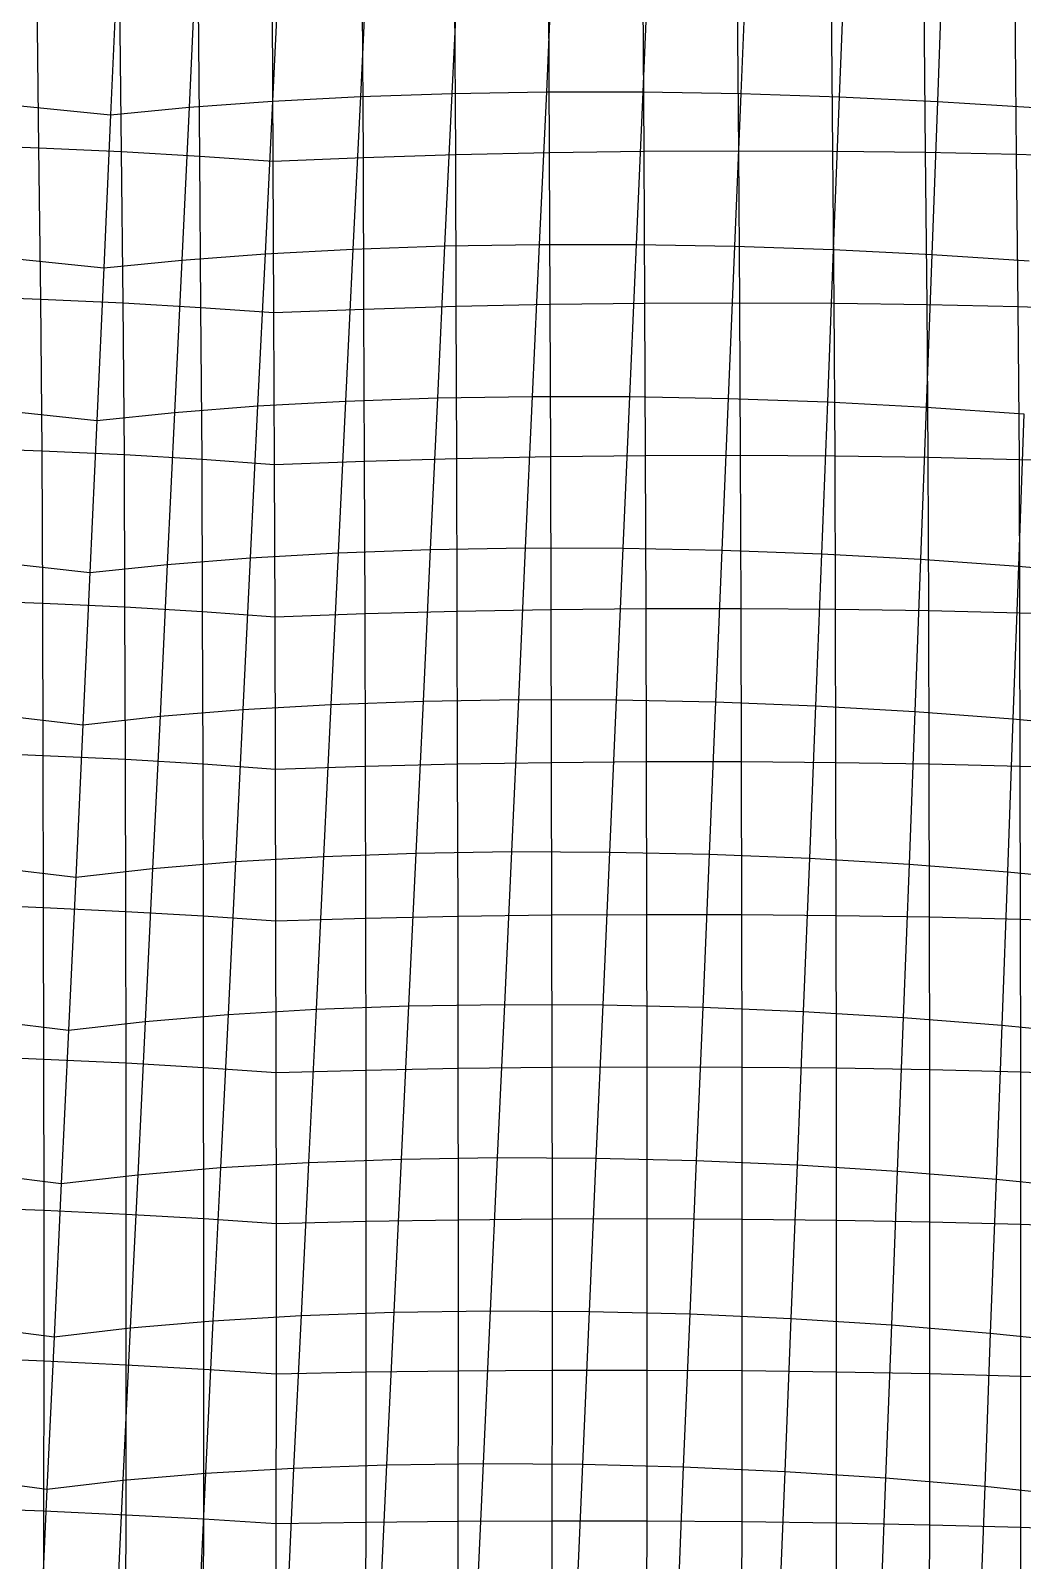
# Model space of a CAD drawing. Extents: x -429 to 429, y -1 to 209.
# Drawn here: x -101.71 to -79.73, y 107.02 to 140.9 of the extents above; entities that cross this region are included whole.
import ezdxf

# ---------------------------------------------------------------- set-up
doc = ezdxf.new("R2010")
doc.units = 0

msp = doc.modelspace()

# ---------------------------------------------------------------- linework, layer by layer
at = {"layer": 'default', "color": 5, "linetype": 'CONTINUOUS'}
for p, q in [((-96.184, 142.726, -2.515), (-96.348, 139.339, -3.15)), ((-94.237, 142.826, -3.49), (-94.401, 139.441, -4.143)), ((-92.213, 142.894, -4.293), (-92.373, 139.509, -4.96)), ((-90.127, 142.929, -4.918), (-90.282, 139.543, -5.594)), ((-87.996, 142.93, -5.361), (-88.143, 139.542, -6.041)), ((-85.835, 142.897, -5.618), (-85.974, 139.507, -6.297)), ((-83.662, 142.831, -5.687), (-83.793, 139.437, -6.359)), ((-81.494, 142.733, -5.567), (-81.617, 139.334, -6.228)), ((-99.786, 142.431, -0.083), (-99.937, 139.037, -0.67)), ((-99.786, 142.431, -0.083), (-99.937, 139.037, -0.67)), ((-98.038, 142.594, -1.377), (-98.198, 139.204, -1.989)), ((-98.198, 139.204, -1.989), (-96.348, 139.339, -3.15)), ((-96.348, 139.339, -3.15), (-96.514, 135.958, -3.791)), ((-96.348, 139.339, -3.15), (-94.401, 139.441, -4.143)), ((-94.401, 139.441, -4.143), (-94.567, 136.062, -4.804)), ((-94.401, 139.441, -4.143), (-92.373, 139.509, -4.96)), ((-92.373, 139.509, -4.96), (-92.536, 136.132, -5.636)), ((-92.373, 139.509, -4.96), (-90.282, 139.543, -5.594)), ((-90.282, 139.543, -5.594), (-90.438, 136.166, -6.281)), ((-90.282, 139.543, -5.594), (-88.143, 139.542, -6.041)), ((-88.143, 139.542, -6.041), (-88.291, 136.164, -6.732)), ((-88.143, 139.542, -6.041), (-85.974, 139.507, -6.297)), ((-85.974, 139.507, -6.297), (-86.113, 136.126, -6.986)), ((-85.974, 139.507, -6.297), (-83.793, 139.437, -6.359)), ((-83.793, 139.437, -6.359), (-83.923, 136.052, -7.042)), ((-83.793, 139.437, -6.359), (-81.617, 139.334, -6.228)), ((-81.617, 139.334, -6.228), (-81.74, 135.944, -6.898)), ((-81.617, 139.334, -6.228), (-79.464, 139.199, -5.904)), ((-102.009, 139.241, -1.275), (-99.937, 139.037, -0.67)), ((-99.937, 139.037, -0.67), (-100.089, 135.648, -1.261)), ((-99.937, 139.037, -0.67), (-100.089, 135.648, -1.261)), ((-99.937, 139.037, -0.67), (-98.198, 139.204, -1.989)), ((-98.198, 139.204, -1.989), (-98.36, 135.82, -2.607)), ((-98.36, 135.82, -2.607), (-96.514, 135.958, -3.791)), ((-96.514, 135.958, -3.791), (-96.679, 132.588, -4.431)), ((-96.514, 135.958, -3.791), (-94.567, 136.062, -4.804)), ((-94.567, 136.062, -4.804), (-94.732, 132.695, -5.461)), ((-94.567, 136.062, -4.804), (-92.536, 136.132, -5.636)), ((-92.536, 136.132, -5.636), (-92.697, 132.766, -6.306)), ((-92.536, 136.132, -5.636), (-90.438, 136.166, -6.281)), ((-90.438, 136.166, -6.281), (-90.593, 132.799, -6.959)), ((-90.438, 136.166, -6.281), (-88.291, 136.164, -6.732)), ((-88.291, 136.164, -6.732), (-88.439, 132.796, -7.415)), ((-88.291, 136.164, -6.732), (-86.113, 136.126, -6.986)), ((-86.113, 136.126, -6.986), (-86.252, 132.755, -7.668)), ((-86.113, 136.126, -6.986), (-83.923, 136.052, -7.042)), ((-83.923, 136.052, -7.042), (-84.054, 132.677, -7.718)), ((-83.923, 136.052, -7.042), (-81.74, 135.944, -6.898)), ((-81.74, 135.944, -6.898), (-81.863, 132.563, -7.563)), ((-81.74, 135.944, -6.898), (-79.581, 135.801, -6.555)), ((-102.161, 135.86, -1.894), (-100.089, 135.648, -1.261)), ((-100.089, 135.648, -1.261), (-100.242, 132.269, -1.856)), ((-100.089, 135.648, -1.261), (-100.242, 132.269, -1.856)), ((-100.089, 135.648, -1.261), (-98.36, 135.82, -2.607)), ((-98.36, 135.82, -2.607), (-98.521, 132.445, -3.226)), ((-98.521, 132.445, -3.226), (-96.679, 132.588, -4.431)), ((-96.679, 132.588, -4.431), (-96.844, 129.226, -5.075)), ((-96.679, 132.588, -4.431), (-94.732, 132.695, -5.461)), ((-94.732, 132.695, -5.461), (-94.896, 129.336, -6.121)), ((-94.732, 132.695, -5.461), (-92.697, 132.766, -6.306)), ((-92.697, 132.766, -6.306), (-92.858, 129.408, -6.979)), ((-92.697, 132.766, -6.306), (-90.593, 132.799, -6.959)), ((-90.593, 132.799, -6.959), (-90.748, 129.442, -7.641)), ((-90.593, 132.799, -6.959), (-88.439, 132.796, -7.415)), ((-88.439, 132.796, -7.415), (-88.586, 129.437, -8.1)), ((-88.439, 132.796, -7.415), (-86.252, 132.755, -7.668)), ((-86.252, 132.755, -7.668), (-86.392, 129.394, -8.353)), ((-86.252, 132.755, -7.668), (-84.054, 132.677, -7.718)), ((-84.054, 132.677, -7.718), (-84.186, 129.312, -8.396)), ((-84.054, 132.677, -7.718), (-81.863, 132.563, -7.563)), ((-81.863, 132.563, -7.563), (-81.988, 129.192, -8.231)), ((-81.863, 132.563, -7.563), (-79.699, 132.414, -7.204)), ((-102.313, 132.49, -2.514), (-100.242, 132.269, -1.856)), ((-100.242, 132.269, -1.856), (-100.396, 128.897, -2.459)), ((-100.242, 132.269, -1.856), (-100.396, 128.897, -2.459)), ((-100.242, 132.269, -1.856), (-98.521, 132.445, -3.226)), ((-98.521, 132.445, -3.226), (-98.682, 129.079, -3.851)), ((-79.699, 132.414, -7.204), (-79.819, 129.036, -7.858)), ((-102.468, 129.128, -3.14), (-100.396, 128.897, -2.459)), ((-98.682, 129.079, -3.851), (-96.844, 129.226, -5.075)), ((-96.844, 129.226, -5.075), (-97.005, 125.864, -5.716)), ((-96.844, 129.226, -5.075), (-94.896, 129.336, -6.121)), ((-94.896, 129.336, -6.121), (-95.056, 125.976, -6.772)), ((-94.896, 129.336, -6.121), (-92.858, 129.408, -6.979)), ((-92.858, 129.408, -6.979), (-93.014, 126.049, -7.638)), ((-92.858, 129.408, -6.979), (-90.748, 129.442, -7.641)), ((-90.748, 129.442, -7.641), (-90.9, 126.082, -8.305)), ((-90.748, 129.442, -7.641), (-88.586, 129.437, -8.1)), ((-88.586, 129.437, -8.1), (-88.732, 126.076, -8.767)), ((-88.586, 129.437, -8.1), (-86.392, 129.394, -8.353)), ((-86.392, 129.394, -8.353), (-86.531, 126.03, -9.02)), ((-86.392, 129.394, -8.353), (-84.186, 129.312, -8.396)), ((-84.186, 129.312, -8.396), (-84.318, 125.944, -9.06)), ((-84.186, 129.312, -8.396), (-81.988, 129.192, -8.231)), ((-81.988, 129.192, -8.231), (-82.115, 125.819, -8.889)), ((-81.988, 129.192, -8.231), (-79.819, 129.036, -7.858)), ((-100.396, 128.897, -2.459), (-100.551, 125.527, -3.073)), ((-100.396, 128.897, -2.459), (-100.551, 125.527, -3.073)), ((-100.396, 128.897, -2.459), (-98.682, 129.079, -3.851)), ((-98.682, 129.079, -3.851), (-98.842, 125.714, -4.479)), ((-79.819, 129.036, -7.858), (-79.942, 125.657, -8.506)), ((-79.819, 129.036, -7.858), (-77.699, 128.845, -7.281)), ((-93.014, 126.049, -7.638), (-90.9, 126.082, -8.305)), ((-90.9, 126.082, -8.305), (-91.056, 122.715, -8.991)), ((-90.9, 126.082, -8.305), (-88.732, 126.076, -8.767)), ((-88.732, 126.076, -8.767), (-88.881, 122.707, -9.456)), ((-88.732, 126.076, -8.767), (-86.531, 126.03, -9.02)), ((-102.625, 125.766, -3.767), (-100.551, 125.527, -3.073)), ((-98.842, 125.714, -4.479), (-97.005, 125.864, -5.716)), ((-97.005, 125.864, -5.716), (-97.17, 122.494, -6.372)), ((-97.005, 125.864, -5.716), (-95.056, 125.976, -6.772)), ((-95.056, 125.976, -6.772), (-95.22, 122.608, -7.441)), ((-95.056, 125.976, -6.772), (-93.014, 126.049, -7.638)), ((-93.014, 126.049, -7.638), (-93.176, 122.682, -8.317)), ((-86.531, 126.03, -9.02), (-86.673, 122.658, -9.708)), ((-86.531, 126.03, -9.02), (-84.318, 125.944, -9.06)), ((-84.318, 125.944, -9.06), (-84.454, 122.568, -9.745)), ((-84.318, 125.944, -9.06), (-82.115, 125.819, -8.889)), ((-82.115, 125.819, -8.889), (-82.244, 122.438, -9.565)), ((-82.115, 125.819, -8.889), (-79.942, 125.657, -8.506)), ((-100.551, 125.527, -3.073), (-100.709, 122.15, -3.697)), ((-100.551, 125.527, -3.073), (-100.709, 122.15, -3.697)), ((-100.551, 125.527, -3.073), (-98.842, 125.714, -4.479)), ((-98.842, 125.714, -4.479), (-99.006, 122.34, -5.12)), ((-79.942, 125.657, -8.506), (-80.066, 122.27, -9.172)), ((-79.942, 125.657, -8.506), (-77.819, 125.459, -7.917)), ((-95.22, 122.608, -7.441), (-93.176, 122.682, -8.317)), ((-93.176, 122.682, -8.317), (-93.335, 119.298, -8.995)), ((-93.176, 122.682, -8.317), (-91.056, 122.715, -8.991)), ((-91.056, 122.715, -8.991), (-91.211, 119.331, -9.675)), ((-91.056, 122.715, -8.991), (-88.881, 122.707, -9.456)), ((-88.881, 122.707, -9.456), (-89.03, 119.321, -10.143)), ((-88.881, 122.707, -9.456), (-86.673, 122.658, -9.708)), ((-102.784, 122.397, -4.409), (-100.709, 122.15, -3.697)), ((-100.709, 122.15, -3.697), (-99.006, 122.34, -5.12)), ((-99.006, 122.34, -5.12), (-99.169, 118.954, -5.767)), ((-99.006, 122.34, -5.12), (-97.17, 122.494, -6.372)), ((-97.17, 122.494, -6.372), (-97.335, 119.109, -7.032)), ((-97.17, 122.494, -6.372), (-95.22, 122.608, -7.441)), ((-95.22, 122.608, -7.441), (-95.384, 119.224, -8.111)), ((-86.673, 122.658, -9.708), (-86.816, 119.269, -10.395)), ((-86.673, 122.658, -9.708), (-84.454, 122.568, -9.745)), ((-84.454, 122.568, -9.745), (-84.59, 119.176, -10.428)), ((-84.454, 122.568, -9.745), (-82.244, 122.438, -9.565)), ((-82.244, 122.438, -9.565), (-82.374, 119.042, -10.242)), ((-82.244, 122.438, -9.565), (-80.066, 122.27, -9.172)), ((-100.709, 122.15, -3.697), (-100.869, 118.761, -4.329)), ((-100.709, 122.15, -3.697), (-100.869, 118.761, -4.329)), ((-80.066, 122.27, -9.172), (-80.191, 118.869, -9.84)), ((-80.066, 122.27, -9.172), (-77.94, 122.066, -8.568)), ((-95.384, 119.224, -8.111), (-93.335, 119.298, -8.995)), ((-93.335, 119.298, -8.995), (-93.499, 115.906, -9.688)), ((-93.335, 119.298, -8.995), (-91.211, 119.331, -9.675)), ((-91.211, 119.331, -9.675), (-91.369, 115.937, -10.374)), ((-91.211, 119.331, -9.675), (-89.03, 119.321, -10.143)), ((-89.03, 119.321, -10.143), (-89.182, 115.926, -10.845)), ((-89.03, 119.321, -10.143), (-86.816, 119.269, -10.395)), ((-102.945, 119.015, -5.056), (-100.869, 118.761, -4.329)), ((-100.869, 118.761, -4.329), (-99.169, 118.954, -5.767)), ((-99.169, 118.954, -5.767), (-99.335, 115.559, -6.422)), ((-99.169, 118.954, -5.767), (-97.335, 119.109, -7.032)), ((-97.335, 119.109, -7.032), (-97.503, 115.716, -7.702)), ((-97.335, 119.109, -7.032), (-95.384, 119.224, -8.111)), ((-95.384, 119.224, -8.111), (-95.551, 115.832, -8.794)), ((-86.816, 119.269, -10.395), (-86.96, 115.871, -11.097)), ((-86.816, 119.269, -10.395), (-84.59, 119.176, -10.428)), ((-84.59, 119.176, -10.428), (-84.727, 115.775, -11.126)), ((-84.59, 119.176, -10.428), (-82.374, 119.042, -10.242)), ((-82.374, 119.042, -10.242), (-82.505, 115.637, -10.933)), ((-82.374, 119.042, -10.242), (-80.191, 118.869, -9.84)), ((-100.869, 118.761, -4.329), (-101.029, 115.364, -4.967)), ((-100.869, 118.761, -4.329), (-101.029, 115.364, -4.967)), ((-80.191, 118.869, -9.84), (-80.318, 115.459, -10.519)), ((-80.191, 118.869, -9.84), (-78.063, 118.659, -9.224)), ((-95.551, 115.832, -8.794), (-93.499, 115.906, -9.688)), ((-93.499, 115.906, -9.688), (-93.663, 112.514, -10.38)), ((-93.499, 115.906, -9.688), (-91.369, 115.937, -10.374)), ((-91.369, 115.937, -10.374), (-91.528, 112.544, -11.073)), ((-91.369, 115.937, -10.374), (-89.182, 115.926, -10.845)), ((-89.182, 115.926, -10.845), (-89.334, 112.531, -11.547)), ((-89.182, 115.926, -10.845), (-86.96, 115.871, -11.097)), ((-103.106, 115.624, -5.711), (-101.029, 115.364, -4.967)), ((-101.029, 115.364, -4.967), (-99.335, 115.559, -6.422)), ((-99.335, 115.559, -6.422), (-99.501, 112.168, -7.076)), ((-99.335, 115.559, -6.422), (-97.503, 115.716, -7.702)), ((-97.503, 115.716, -7.702), (-97.671, 112.325, -8.371)), ((-97.503, 115.716, -7.702), (-95.551, 115.832, -8.794)), ((-95.551, 115.832, -8.794), (-95.718, 112.441, -9.476)), ((-86.96, 115.871, -11.097), (-87.105, 112.474, -11.798)), ((-86.96, 115.871, -11.097), (-84.727, 115.775, -11.126)), ((-84.727, 115.775, -11.126), (-84.865, 112.374, -11.824)), ((-84.727, 115.775, -11.126), (-82.505, 115.637, -10.933)), ((-82.505, 115.637, -10.933), (-82.636, 112.233, -11.622)), ((-82.505, 115.637, -10.933), (-80.318, 115.459, -10.519)), ((-101.029, 115.364, -4.967), (-101.189, 111.971, -5.604)), ((-101.029, 115.364, -4.967), (-101.189, 111.971, -5.604)), ((-80.318, 115.459, -10.519), (-80.444, 112.051, -11.197)), ((-80.318, 115.459, -10.519), (-78.186, 115.243, -9.889)), ((-95.718, 112.441, -9.476), (-93.663, 112.514, -10.38)), ((-93.663, 112.514, -10.38), (-93.823, 109.134, -11.056)), ((-93.663, 112.514, -10.38), (-91.528, 112.544, -11.073)), ((-91.528, 112.544, -11.073), (-91.682, 109.163, -11.754)), ((-91.528, 112.544, -11.073), (-89.334, 112.531, -11.547)), ((-89.334, 112.531, -11.547), (-89.483, 109.147, -12.232)), ((-89.334, 112.531, -11.547), (-87.105, 112.474, -11.798)), ((-103.268, 112.236, -6.365), (-101.189, 111.971, -5.604)), ((-101.189, 111.971, -5.604), (-99.501, 112.168, -7.076)), ((-99.501, 112.168, -7.076), (-99.664, 108.792, -7.72)), ((-99.501, 112.168, -7.076), (-97.671, 112.325, -8.371)), ((-97.671, 112.325, -8.371), (-97.835, 108.948, -9.028)), ((-97.671, 112.325, -8.371), (-95.718, 112.441, -9.476)), ((-95.718, 112.441, -9.476), (-95.881, 109.062, -10.144)), ((-87.105, 112.474, -11.798), (-87.247, 109.088, -12.483)), ((-87.105, 112.474, -11.798), (-84.865, 112.374, -11.824)), ((-84.865, 112.374, -11.824), (-85.001, 108.986, -12.504)), ((-84.865, 112.374, -11.824), (-82.636, 112.233, -11.622)), ((-82.636, 112.233, -11.622), (-82.767, 108.842, -12.297)), ((-82.636, 112.233, -11.622), (-80.444, 112.051, -11.197)), ((-101.189, 111.971, -5.604), (-101.348, 108.596, -6.234)), ((-101.189, 111.971, -5.604), (-101.348, 108.596, -6.234)), ((-80.444, 112.051, -11.197), (-80.569, 108.658, -11.863)), ((-80.444, 112.051, -11.197), (-78.309, 111.831, -10.552)), ((-95.881, 109.062, -10.144), (-93.823, 109.134, -11.056)), ((-93.823, 109.134, -11.056), (-93.978, 105.772, -11.713)), ((-93.823, 109.134, -11.056), (-91.682, 109.163, -11.754)), ((-91.682, 109.163, -11.754), (-91.833, 105.798, -12.416)), ((-91.682, 109.163, -11.754), (-89.483, 109.147, -12.232)), ((-89.483, 109.147, -12.232), (-89.628, 105.78, -12.896)), ((-89.483, 109.147, -12.232), (-87.247, 109.088, -12.483)), ((-103.428, 108.864, -7.009), (-101.348, 108.596, -6.234)), ((-101.348, 108.596, -6.234), (-99.664, 108.792, -7.72)), ((-99.664, 108.792, -7.72), (-99.824, 105.436, -8.351)), ((-99.664, 108.792, -7.72), (-97.835, 108.948, -9.028)), ((-97.835, 108.948, -9.028), (-97.995, 105.59, -9.669)), ((-97.835, 108.948, -9.028), (-95.881, 109.062, -10.144)), ((-95.881, 109.062, -10.144), (-96.039, 105.702, -10.794)), ((-87.247, 109.088, -12.483), (-87.387, 105.719, -13.146)), ((-87.247, 109.088, -12.483), (-85.001, 108.986, -12.504)), ((-85.001, 108.986, -12.504), (-85.135, 105.615, -13.166)), ((-85.001, 108.986, -12.504), (-82.767, 108.842, -12.297)), ((-82.767, 108.842, -12.297), (-82.896, 105.469, -12.954)), ((-82.767, 108.842, -12.297), (-80.569, 108.658, -11.863)), ((-101.348, 108.596, -6.234), (-101.505, 105.243, -6.853)), ((-101.348, 108.596, -6.234), (-101.505, 105.243, -6.853)), ((-80.569, 108.658, -11.863), (-80.694, 105.283, -12.512)), ((-80.569, 108.658, -11.863), (-78.432, 108.435, -11.206))]:
    msp.add_line(p, q, dxfattribs=at)
at = {"layer": 'default', "color": 3, "linetype": 'CONTINUOUS'}
for p, q in [((-101.524, 138.307, 22.764), (-101.563, 141.65, 22.365)), ((-99.697, 138.224, 21.77), (-99.733, 141.568, 21.385)), ((-97.963, 138.124, 20.625), (-97.992, 141.469, 20.257)), ((-96.333, 138.009, 19.337), (-96.352, 141.355, 18.987)), ((-96.333, 138.009, 19.337), (-96.352, 141.355, 18.987)), ((-94.336, 138.091, 19.981), (-94.352, 141.44, 19.609)), ((-92.291, 138.155, 20.453), (-92.307, 141.508, 20.062)), ((-90.213, 138.202, 20.749), (-90.23, 141.558, 20.344)), ((-88.117, 138.231, 20.868), (-88.138, 141.589, 20.453)), ((-86.019, 138.241, 20.808), (-86.043, 141.602, 20.387)), ((-83.934, 138.233, 20.571), (-83.962, 141.597, 20.147)), ((-81.877, 138.207, 20.157), (-81.908, 141.572, 19.736)), ((-79.862, 138.163, 19.569), (-79.895, 141.53, 19.155)), ((-103.43, 138.373, 23.598), (-101.524, 138.307, 22.764)), ((-101.524, 138.307, 22.764), (-99.697, 138.224, 21.77)), ((-101.486, 134.956, 23.154), (-101.524, 138.307, 22.764)), ((-99.697, 138.224, 21.77), (-97.963, 138.124, 20.625)), ((-99.662, 134.872, 22.146), (-99.697, 138.224, 21.77)), ((-97.963, 138.124, 20.625), (-96.333, 138.009, 19.337)), ((-97.935, 134.771, 20.983), (-97.963, 138.124, 20.625)), ((-96.333, 138.009, 19.337), (-94.336, 138.091, 19.981)), ((-96.317, 134.656, 19.674), (-96.333, 138.009, 19.337)), ((-96.317, 134.656, 19.674), (-96.333, 138.009, 19.337)), ((-94.336, 138.091, 19.981), (-92.291, 138.155, 20.453)), ((-94.323, 134.734, 20.342), (-94.336, 138.091, 19.981)), ((-92.291, 138.155, 20.453), (-90.213, 138.202, 20.749)), ((-92.278, 134.795, 20.834), (-92.291, 138.155, 20.453)), ((-90.213, 138.202, 20.749), (-88.117, 138.231, 20.868)), ((-90.198, 134.839, 21.146), (-90.213, 138.202, 20.749)), ((-88.117, 138.231, 20.868), (-86.019, 138.241, 20.808)), ((-88.099, 134.865, 21.277), (-88.117, 138.231, 20.868)), ((-86.019, 138.241, 20.808), (-83.934, 138.233, 20.571)), ((-85.997, 134.873, 21.224), (-86.019, 138.241, 20.808)), ((-83.934, 138.233, 20.571), (-81.877, 138.207, 20.157)), ((-83.907, 134.863, 20.988), (-83.934, 138.233, 20.571)), ((-81.877, 138.207, 20.157), (-79.862, 138.163, 19.569)), ((-81.846, 134.835, 20.572), (-81.877, 138.207, 20.157)), ((-79.862, 138.163, 19.569), (-77.906, 138.101, 18.813)), ((-79.829, 134.79, 19.977), (-79.862, 138.163, 19.569)), ((-103.391, 135.024, 24), (-101.486, 134.956, 23.154)), ((-101.486, 134.956, 23.154), (-99.662, 134.872, 22.146)), ((-101.452, 131.595, 23.524), (-101.486, 134.956, 23.154)), ((-99.662, 134.872, 22.146), (-97.935, 134.771, 20.983)), ((-99.632, 131.509, 22.503), (-99.662, 134.872, 22.146)), ((-88.099, 134.865, 21.277), (-85.997, 134.873, 21.224)), ((-85.997, 134.873, 21.224), (-83.907, 134.863, 20.988)), ((-85.977, 131.494, 21.615), (-85.997, 134.873, 21.224)), ((-97.935, 134.771, 20.983), (-96.317, 134.656, 19.674)), ((-97.911, 131.408, 21.325), (-97.935, 134.771, 20.983)), ((-96.317, 134.656, 19.674), (-94.323, 134.734, 20.342)), ((-96.303, 131.292, 19.998), (-96.317, 134.656, 19.674)), ((-96.303, 131.292, 19.998), (-96.317, 134.656, 19.674)), ((-94.323, 134.734, 20.342), (-92.278, 134.795, 20.834)), ((-94.312, 131.367, 20.687), (-94.323, 134.734, 20.342)), ((-92.278, 134.795, 20.834), (-90.198, 134.839, 21.146)), ((-92.268, 131.425, 21.196), (-92.278, 134.795, 20.834)), ((-90.198, 134.839, 21.146), (-88.099, 134.865, 21.277)), ((-90.186, 131.465, 21.523), (-90.198, 134.839, 21.146)), ((-88.084, 131.489, 21.663), (-88.099, 134.865, 21.277)), ((-83.907, 134.863, 20.988), (-81.846, 134.835, 20.572)), ((-83.883, 131.482, 21.382), (-83.907, 134.863, 20.988)), ((-81.846, 134.835, 20.572), (-79.829, 134.79, 19.977)), ((-81.819, 131.452, 20.963), (-81.846, 134.835, 20.572)), ((-79.829, 134.79, 19.977), (-77.873, 134.727, 19.21)), ((-79.801, 131.405, 20.362), (-79.829, 134.79, 19.977)), ((-103.357, 131.665, 24.38), (-101.452, 131.595, 23.524)), ((-101.452, 131.595, 23.524), (-99.632, 131.509, 22.503)), ((-101.439, 128.222, 23.837), (-101.452, 131.595, 23.524)), ((-99.632, 131.509, 22.503), (-97.911, 131.408, 21.325)), ((-99.62, 128.136, 22.817), (-99.632, 131.509, 22.503)), ((-90.186, 131.465, 21.523), (-88.084, 131.489, 21.663)), ((-88.084, 131.489, 21.663), (-85.977, 131.494, 21.615)), ((-88.072, 128.1, 21.978), (-88.084, 131.489, 21.663)), ((-85.977, 131.494, 21.615), (-83.883, 131.482, 21.382)), ((-85.966, 128.102, 21.931), (-85.977, 131.494, 21.615)), ((-83.883, 131.482, 21.382), (-81.819, 131.452, 20.963)), ((-83.872, 128.088, 21.698), (-83.883, 131.482, 21.382)), ((-97.911, 131.408, 21.325), (-96.303, 131.292, 19.998)), ((-97.899, 128.035, 21.638), (-97.911, 131.408, 21.325)), ((-96.303, 131.292, 19.998), (-94.312, 131.367, 20.687)), ((-96.291, 127.92, 20.311), (-96.303, 131.292, 19.998)), ((-96.291, 127.92, 20.311), (-96.303, 131.292, 19.998)), ((-94.312, 131.367, 20.687), (-92.268, 131.425, 21.196)), ((-94.3, 127.989, 21.001), (-94.312, 131.367, 20.687)), ((-92.268, 131.425, 21.196), (-90.186, 131.465, 21.523)), ((-92.256, 128.043, 21.511), (-92.268, 131.425, 21.196)), ((-90.175, 128.08, 21.838), (-90.186, 131.465, 21.523)), ((-81.819, 131.452, 20.963), (-79.801, 131.405, 20.362)), ((-81.808, 128.056, 21.279), (-81.819, 131.452, 20.963)), ((-79.801, 131.405, 20.362), (-77.844, 131.341, 19.585)), ((-79.79, 128.008, 20.679), (-79.801, 131.405, 20.362)), ((-103.344, 128.293, 24.692), (-101.439, 128.222, 23.837)), ((-101.439, 128.222, 23.837), (-99.62, 128.136, 22.817)), ((-101.429, 124.848, 24.141), (-101.439, 128.222, 23.837)), ((-99.62, 128.136, 22.817), (-97.899, 128.035, 21.638)), ((-99.609, 124.761, 23.12), (-99.62, 128.136, 22.817)), ((-90.175, 128.08, 21.838), (-88.072, 128.1, 21.978)), ((-88.072, 128.1, 21.978), (-85.966, 128.102, 21.931)), ((-88.063, 124.709, 22.284), (-88.072, 128.1, 21.978)), ((-85.966, 128.102, 21.931), (-83.872, 128.088, 21.698)), ((-85.957, 124.709, 22.237), (-85.966, 128.102, 21.931)), ((-97.899, 128.035, 21.638), (-96.291, 127.92, 20.311)), ((-97.889, 124.66, 21.942), (-97.899, 128.035, 21.638)), ((-96.291, 127.92, 20.311), (-94.3, 127.989, 21.001)), ((-96.281, 124.545, 20.615), (-96.291, 127.92, 20.311)), ((-96.281, 124.545, 20.615), (-96.291, 127.92, 20.311)), ((-94.3, 127.989, 21.001), (-92.256, 128.043, 21.511)), ((-94.291, 124.61, 21.305), (-94.3, 127.989, 21.001)), ((-92.256, 128.043, 21.511), (-90.175, 128.08, 21.838)), ((-92.247, 124.66, 21.816), (-92.256, 128.043, 21.511)), ((-90.165, 124.693, 22.143), (-90.175, 128.08, 21.838)), ((-83.872, 128.088, 21.698), (-81.808, 128.056, 21.279)), ((-83.864, 124.692, 22.004), (-83.872, 128.088, 21.698)), ((-81.808, 128.056, 21.279), (-79.79, 128.008, 20.679)), ((-81.8, 124.659, 21.586), (-81.808, 128.056, 21.279)), ((-79.79, 128.008, 20.679), (-77.834, 127.943, 19.902)), ((-79.782, 124.609, 20.986), (-79.79, 128.008, 20.679)), ((-103.333, 124.92, 24.995), (-101.429, 124.848, 24.141)), ((-101.429, 124.848, 24.141), (-99.609, 124.761, 23.12)), ((-101.421, 121.48, 24.433), (-101.429, 124.848, 24.141)), ((-99.609, 124.761, 23.12), (-97.889, 124.66, 21.942)), ((-99.601, 121.393, 23.412), (-99.609, 124.761, 23.12)), ((-90.165, 124.693, 22.143), (-88.063, 124.709, 22.284)), ((-88.063, 124.709, 22.284), (-85.957, 124.709, 22.237)), ((-88.056, 121.325, 22.578), (-88.063, 124.709, 22.284)), ((-85.957, 124.709, 22.237), (-83.864, 124.692, 22.004)), ((-85.95, 121.322, 22.532), (-85.957, 124.709, 22.237)), ((-97.889, 124.66, 21.942), (-96.281, 124.545, 20.615)), ((-97.881, 121.292, 22.234), (-97.889, 124.66, 21.942)), ((-96.281, 124.545, 20.615), (-94.291, 124.61, 21.305)), ((-96.273, 121.179, 20.907), (-96.281, 124.545, 20.615)), ((-96.273, 121.179, 20.907), (-96.281, 124.545, 20.615)), ((-94.291, 124.61, 21.305), (-92.247, 124.66, 21.816)), ((-94.283, 121.239, 21.598), (-94.291, 124.61, 21.305)), ((-92.247, 124.66, 21.816), (-90.165, 124.693, 22.143)), ((-92.239, 121.283, 22.109), (-92.247, 124.66, 21.816)), ((-90.158, 121.312, 22.437), (-90.165, 124.693, 22.143)), ((-83.864, 124.692, 22.004), (-81.8, 124.659, 21.586)), ((-83.857, 121.303, 22.299), (-83.864, 124.692, 22.004)), ((-81.8, 124.659, 21.586), (-79.782, 124.609, 20.986)), ((-81.793, 121.268, 21.881), (-81.8, 124.659, 21.586)), ((-79.782, 124.609, 20.986), (-77.826, 124.544, 20.209)), ((-79.775, 121.217, 21.282), (-79.782, 124.609, 20.986)), ((-103.325, 121.553, 25.287), (-101.421, 121.48, 24.433)), ((-101.421, 121.48, 24.433), (-99.601, 121.393, 23.412)), ((-101.415, 118.122, 24.711), (-101.421, 121.48, 24.433)), ((-99.601, 121.393, 23.412), (-97.881, 121.292, 22.234)), ((-99.595, 118.035, 23.691), (-99.601, 121.393, 23.412)), ((-90.158, 121.312, 22.437), (-88.056, 121.325, 22.578)), ((-88.056, 121.325, 22.578), (-85.95, 121.322, 22.532)), ((-88.051, 117.95, 22.859), (-88.056, 121.325, 22.578)), ((-85.95, 121.322, 22.532), (-83.857, 121.303, 22.299)), ((-85.945, 117.944, 22.813), (-85.95, 121.322, 22.532)), ((-97.881, 121.292, 22.234), (-96.273, 121.179, 20.907)), ((-97.875, 117.935, 22.513), (-97.881, 121.292, 22.234)), ((-96.273, 121.179, 20.907), (-94.283, 121.239, 21.598)), ((-96.267, 117.824, 21.186), (-96.273, 121.179, 20.907)), ((-96.267, 117.824, 21.186), (-96.273, 121.179, 20.907)), ((-94.283, 121.239, 21.598), (-92.239, 121.283, 22.109)), ((-94.277, 117.878, 21.877), (-94.283, 121.239, 21.598)), ((-92.239, 121.283, 22.109), (-90.158, 121.312, 22.437)), ((-92.233, 117.917, 22.389), (-92.239, 121.283, 22.109)), ((-90.152, 117.941, 22.717), (-90.158, 121.312, 22.437)), ((-83.857, 121.303, 22.299), (-81.793, 121.268, 21.881)), ((-83.852, 117.923, 22.581), (-83.857, 121.303, 22.299)), ((-81.793, 121.268, 21.881), (-79.775, 121.217, 21.282)), ((-81.788, 117.886, 22.163), (-81.793, 121.268, 21.881)), ((-79.775, 121.217, 21.282), (-77.819, 121.152, 20.505)), ((-79.77, 117.835, 21.564), (-79.775, 121.217, 21.282)), ((-103.319, 118.195, 25.566), (-101.415, 118.122, 24.711)), ((-101.415, 118.122, 24.711), (-99.595, 118.035, 23.691)), ((-101.412, 114.774, 24.975), (-101.415, 118.122, 24.711)), ((-99.595, 118.035, 23.691), (-97.875, 117.935, 22.513)), ((-99.592, 114.687, 23.954), (-99.595, 118.035, 23.691)), ((-97.875, 117.935, 22.513), (-96.267, 117.824, 21.186)), ((-97.872, 114.589, 22.776), (-97.875, 117.935, 22.513)), ((-92.233, 117.917, 22.389), (-90.152, 117.941, 22.717)), ((-90.152, 117.941, 22.717), (-88.051, 117.95, 22.859)), ((-90.149, 114.581, 22.982), (-90.152, 117.941, 22.717)), ((-88.051, 117.95, 22.859), (-85.945, 117.944, 22.813)), ((-88.048, 114.586, 23.124), (-88.051, 117.95, 22.859)), ((-85.945, 117.944, 22.813), (-83.852, 117.923, 22.581)), ((-85.942, 114.576, 23.079), (-85.945, 117.944, 22.813)), ((-96.267, 117.824, 21.186), (-94.277, 117.878, 21.877)), ((-96.264, 114.48, 21.45), (-96.267, 117.824, 21.186)), ((-96.264, 114.48, 21.45), (-96.267, 117.824, 21.186)), ((-94.277, 117.878, 21.877), (-92.233, 117.917, 22.389)), ((-94.274, 114.527, 22.141), (-94.277, 117.878, 21.877)), ((-92.23, 114.561, 22.653), (-92.233, 117.917, 22.389)), ((-83.852, 117.923, 22.581), (-81.788, 117.886, 22.163)), ((-83.849, 114.552, 22.847), (-83.852, 117.923, 22.581)), ((-81.788, 117.886, 22.163), (-79.77, 117.835, 21.564)), ((-81.785, 114.514, 22.429), (-81.788, 117.886, 22.163)), ((-79.77, 117.835, 21.564), (-77.814, 117.769, 20.787)), ((-79.767, 114.462, 21.83), (-79.77, 117.835, 21.564)), ((-103.316, 114.848, 25.829), (-101.412, 114.774, 24.975)), ((-101.412, 114.774, 24.975), (-99.592, 114.687, 23.954)), ((-101.412, 111.437, 25.222), (-101.412, 114.774, 24.975)), ((-99.592, 114.687, 23.954), (-97.872, 114.589, 22.776)), ((-99.592, 111.351, 24.202), (-99.592, 114.687, 23.954)), ((-97.872, 114.589, 22.776), (-96.264, 114.48, 21.45)), ((-97.871, 111.254, 23.024), (-97.872, 114.589, 22.776)), ((-94.274, 114.527, 22.141), (-92.23, 114.561, 22.653)), ((-92.23, 114.561, 22.653), (-90.149, 114.581, 22.982)), ((-92.23, 111.217, 22.902), (-92.23, 114.561, 22.653)), ((-90.149, 114.581, 22.982), (-88.048, 114.586, 23.124)), ((-90.149, 111.231, 23.231), (-90.149, 114.581, 22.982)), ((-88.048, 114.586, 23.124), (-85.942, 114.576, 23.079)), ((-88.047, 111.232, 23.374), (-88.048, 114.586, 23.124)), ((-85.942, 114.576, 23.079), (-83.849, 114.552, 22.847)), ((-85.942, 111.219, 23.329), (-85.942, 114.576, 23.079)), ((-83.849, 114.552, 22.847), (-81.785, 114.514, 22.429)), ((-83.849, 111.193, 23.097), (-83.849, 114.552, 22.847)), ((-96.264, 114.48, 21.45), (-94.274, 114.527, 22.141)), ((-96.264, 111.148, 21.697), (-96.264, 114.48, 21.45)), ((-96.264, 111.148, 21.697), (-96.264, 114.48, 21.45)), ((-94.274, 111.189, 22.389), (-94.274, 114.527, 22.141)), ((-81.785, 114.514, 22.429), (-79.767, 114.462, 21.83)), ((-81.785, 111.153, 22.68), (-81.785, 114.514, 22.429)), ((-79.767, 114.462, 21.83), (-77.812, 114.397, 21.054)), ((-79.767, 111.1, 22.08), (-79.767, 114.462, 21.83)), ((-103.316, 111.511, 26.076), (-101.412, 111.437, 25.222)), ((-101.415, 108.113, 25.451), (-101.412, 111.437, 25.222)), ((-101.412, 111.437, 25.222), (-99.592, 111.351, 24.202)), ((-99.595, 108.028, 24.431), (-99.592, 111.351, 24.202)), ((-99.592, 111.351, 24.202), (-97.871, 111.254, 23.024)), ((-97.874, 107.933, 23.253), (-97.871, 111.254, 23.024)), ((-97.871, 111.254, 23.024), (-96.264, 111.148, 21.697)), ((-96.266, 107.83, 21.926), (-96.264, 111.148, 21.697)), ((-96.266, 107.83, 21.926), (-96.264, 111.148, 21.697)), ((-96.264, 111.148, 21.697), (-94.274, 111.189, 22.389)), ((-94.276, 107.864, 22.619), (-94.274, 111.189, 22.389)), ((-94.274, 111.189, 22.389), (-92.23, 111.217, 22.902)), ((-92.233, 107.885, 23.132), (-92.23, 111.217, 22.902)), ((-92.23, 111.217, 22.902), (-90.149, 111.231, 23.231)), ((-90.152, 107.894, 23.462), (-90.149, 111.231, 23.231)), ((-90.149, 111.231, 23.231), (-88.047, 111.232, 23.374)), ((-88.05, 107.891, 23.605), (-88.047, 111.232, 23.374)), ((-88.047, 111.232, 23.374), (-85.942, 111.219, 23.329)), ((-85.944, 107.874, 23.56), (-85.942, 111.219, 23.329)), ((-85.942, 111.219, 23.329), (-83.849, 111.193, 23.097)), ((-83.851, 107.846, 23.329), (-83.849, 111.193, 23.097)), ((-83.849, 111.193, 23.097), (-81.785, 111.153, 22.68)), ((-81.787, 107.804, 22.912), (-81.785, 111.153, 22.68)), ((-81.785, 111.153, 22.68), (-79.767, 111.1, 22.08)), ((-79.769, 107.751, 22.313), (-79.767, 111.1, 22.08)), ((-79.767, 111.1, 22.08), (-77.811, 111.035, 21.304)), ((-103.319, 108.187, 26.305), (-101.415, 108.113, 25.451)), ((-101.421, 104.803, 25.662), (-101.415, 108.113, 25.451)), ((-101.415, 108.113, 25.451), (-99.595, 108.028, 24.431)), ((-99.601, 104.719, 24.641), (-99.595, 108.028, 24.431)), ((-99.595, 108.028, 24.431), (-97.874, 107.933, 23.253)), ((-97.88, 104.627, 23.463), (-97.874, 107.933, 23.253)), ((-97.874, 107.933, 23.253), (-96.266, 107.83, 21.926)), ((-96.272, 104.527, 22.136), (-96.266, 107.83, 21.926)), ((-96.272, 104.527, 22.136), (-96.266, 107.83, 21.926)), ((-96.266, 107.83, 21.926), (-94.276, 107.864, 22.619)), ((-94.282, 104.554, 22.829), (-94.276, 107.864, 22.619)), ((-94.276, 107.864, 22.619), (-92.233, 107.885, 23.132)), ((-92.239, 104.569, 23.343), (-92.233, 107.885, 23.132)), ((-92.233, 107.885, 23.132), (-90.152, 107.894, 23.462)), ((-90.158, 104.572, 23.673), (-90.152, 107.894, 23.462)), ((-90.152, 107.894, 23.462), (-88.05, 107.891, 23.605)), ((-88.056, 104.563, 23.817), (-88.05, 107.891, 23.605)), ((-88.05, 107.891, 23.605), (-85.944, 107.874, 23.56)), ((-85.95, 104.544, 23.773), (-85.944, 107.874, 23.56)), ((-85.944, 107.874, 23.56), (-83.851, 107.846, 23.329)), ((-83.856, 104.512, 23.541), (-83.851, 107.846, 23.329)), ((-83.851, 107.846, 23.329), (-81.787, 107.804, 22.912)), ((-81.793, 104.47, 23.124), (-81.787, 107.804, 22.912)), ((-81.787, 107.804, 22.912), (-79.769, 107.751, 22.313)), ((-79.774, 104.416, 22.525), (-79.769, 107.751, 22.313)), ((-79.769, 107.751, 22.313), (-77.813, 107.687, 21.536))]:
    msp.add_line(p, q, dxfattribs=at)

doc.saveas('drawing.dxf')
